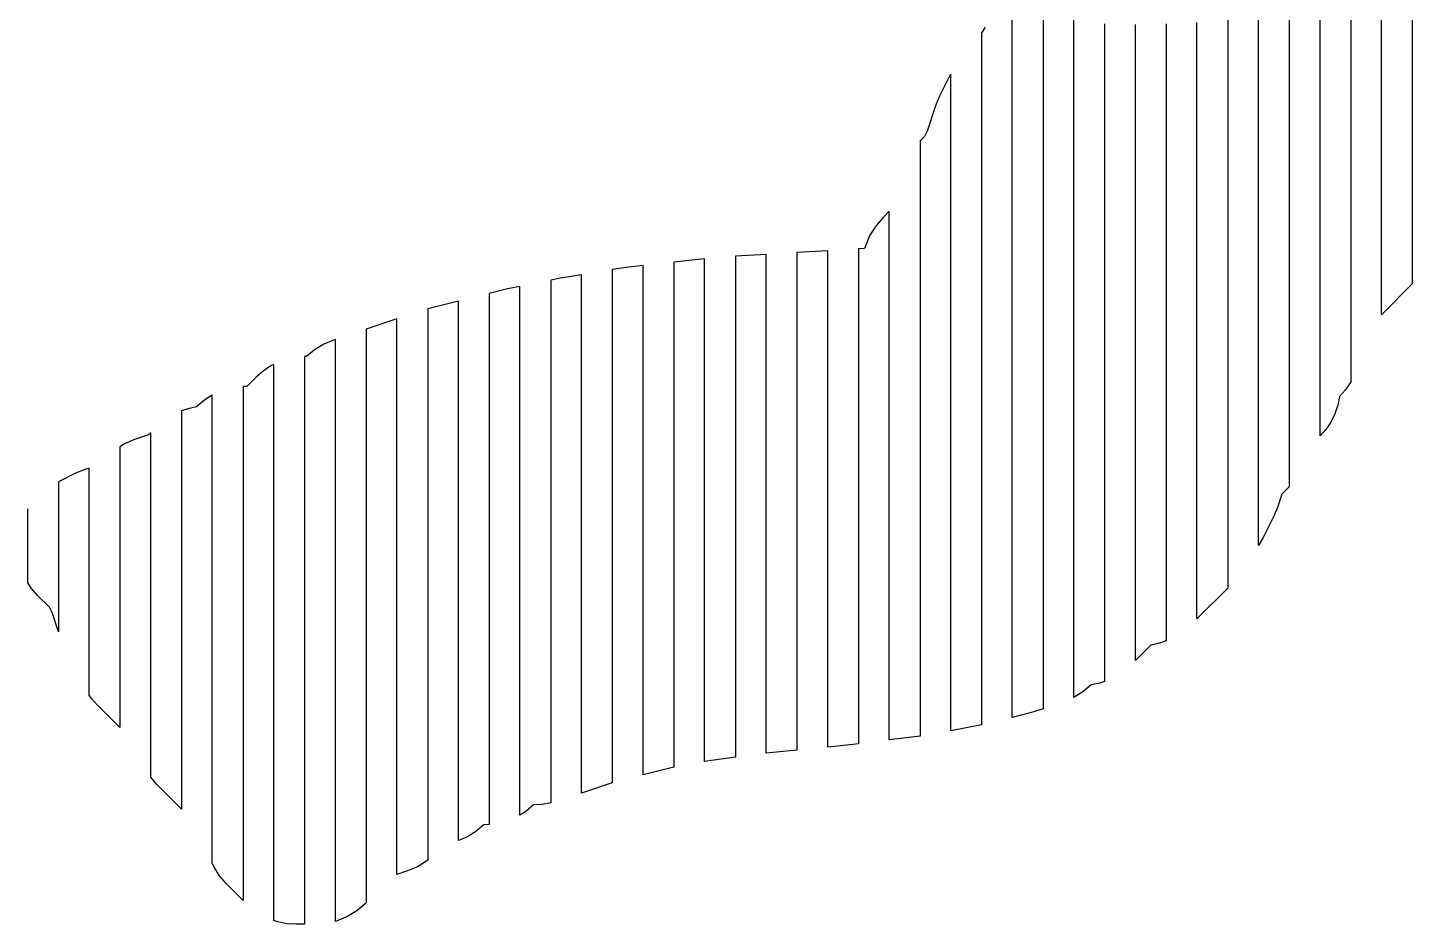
# Model space of a CAD drawing. Header units: millimetres. Extents: x -6 to 1890, y -8 to 898.
# Drawn here: x -6.4 to 173.6, y 246.8 to 363.3 of the extents above; entities that cross this region are included whole.
import ezdxf

# ---------------------------------------------------------------- set-up
doc = ezdxf.new("R2010")
doc.units = ezdxf.units.MM
doc.layers.add('PASSADAS_COMPLETAS', color=1, linetype='CONTINUOUS')
doc.layers.add('PECAS_2D', color=3, linetype='CONTINUOUS')

msp = doc.modelspace()

# ---------------------------------------------------------------- linework, layer by layer
at = {"layer": 'PASSADAS_COMPLETAS'}
for points in [[(173.578, 385.288), (173.578, 345.458), (173.578, 344.174), (173.578, 342.889), (173.578, 341.604), (173.578, 340.319), (173.578, 339.034), (173.578, 337.75), (173.578, 330.041), (169.578, 326.041), (169.578, 332.561), (169.578, 333.865), (169.578, 335.169), (169.578, 336.473), (169.578, 337.777), (169.578, 339.081), (169.578, 340.386), (169.578, 341.69), (169.578, 382.116)], [(165.578, 378.553), (165.578, 335.556), (165.578, 334.253), (165.578, 332.95), (165.578, 331.647), (165.578, 330.344), (165.578, 329.041), (165.578, 327.738), (165.578, 317.314), (164.9, 316.297), (164.122, 315.414), (163.886, 314.275), (163.501, 313.162), (162.973, 312.104), (162.315, 311.127), (161.578, 310.289), (161.578, 320.617), (161.578, 321.908), (161.578, 323.199), (161.578, 324.49), (161.578, 325.781), (161.578, 327.072), (161.578, 328.363), (161.578, 329.654), (161.578, 330.945), (161.578, 376.129)], [(157.578, 373.84), (157.578, 323.183), (157.578, 321.884), (157.578, 320.585), (157.578, 319.286), (157.578, 317.988), (157.578, 316.689), (157.578, 315.39), (157.578, 314.091), (157.578, 312.792), (157.578, 303.7), (156.602, 302.724), (155.989, 300.884), (155.495, 299.692), (154.203, 297.107), (153.578, 296.051), (153.578, 306.435), (153.578, 307.733), (153.578, 309.031), (153.578, 310.329), (153.578, 311.627), (153.578, 312.925), (153.578, 314.223), (153.578, 315.521), (153.578, 370.037)], [(125.578, 364.58), (125.578, 363.28), (125.578, 361.979), (125.578, 360.679), (125.578, 359.378), (125.578, 358.078), (125.578, 356.777), (125.578, 355.477), (125.578, 354.176), (125.578, 352.876), (125.578, 351.575), (125.578, 350.275), (125.578, 348.974), (125.578, 347.674), (125.578, 346.373), (125.578, 345.073), (125.578, 343.772), (125.578, 342.472), (125.578, 341.171), (125.578, 339.871), (125.578, 338.57), (125.578, 337.27), (125.578, 335.969), (125.578, 286.55), (125.578, 285.25), (125.578, 283.949), (125.578, 282.649), (125.578, 281.348), (125.578, 280.048), (125.578, 278.747), (125.578, 274.846), (124.382, 274.447), (123.711, 274.252), (121.578, 273.719), (121.578, 277.61), (121.578, 278.907), (121.578, 280.205), (121.578, 281.502), (121.578, 282.799), (121.578, 284.096), (121.578, 325.607), (121.578, 328.201), (121.578, 329.498), (121.578, 330.796), (121.578, 332.093), (121.578, 333.39), (121.578, 334.687), (121.578, 337.282), (121.578, 338.579), (121.578, 339.876), (121.578, 341.173), (121.578, 342.47), (121.578, 343.768), (121.578, 345.065), (121.578, 346.362), (121.578, 347.659), (121.578, 348.956), (121.578, 350.254), (121.578, 351.551), (121.578, 352.848), (121.578, 354.145), (121.578, 355.442), (121.578, 356.74), (121.578, 358.037), (121.578, 359.334), (121.578, 360.631), (121.578, 367.117)], [(149.578, 365.927), (149.578, 308.729), (149.578, 307.429), (149.578, 306.129), (149.578, 304.829), (149.578, 303.529), (149.578, 302.229), (149.578, 300.929), (149.578, 299.629), (149.578, 290.529), (145.578, 286.529), (145.578, 292.985), (145.578, 294.277), (145.578, 295.568), (145.578, 296.859), (145.578, 298.15), (145.578, 299.441), (145.578, 300.733), (145.578, 302.024), (145.578, 362.712), (145.578, 364.003)], [(133.578, 363.839), (133.578, 362.544), (133.578, 361.25), (133.578, 359.955), (133.578, 358.66), (133.578, 357.366), (133.578, 356.071), (133.578, 354.777), (133.578, 353.482), (133.578, 352.188), (133.578, 349.598), (133.578, 348.304), (133.578, 290.047), (133.578, 288.753), (133.578, 287.458), (133.578, 286.163), (133.578, 284.869), (133.578, 283.574), (133.578, 278.396), (132.965, 278.184), (131.816, 277.938), (130.752, 277.026), (129.578, 276.301), (129.578, 281.489), (129.578, 282.786), (129.578, 284.083), (129.578, 285.38), (129.578, 286.678), (129.578, 287.975), (129.578, 342.453), (129.578, 343.75), (129.578, 345.047), (129.578, 346.344), (129.578, 347.641), (129.578, 348.938), (129.578, 350.236), (129.578, 351.533), (129.578, 352.83), (129.578, 354.127), (129.578, 355.424), (129.578, 356.721), (129.578, 358.018), (129.578, 359.315), (129.578, 360.612), (129.578, 361.909), (129.578, 363.207), (129.578, 364.504)], [(141.578, 363.837), (141.578, 362.543), (141.578, 361.25), (141.578, 359.957), (141.578, 358.663), (141.578, 357.37), (141.578, 296.584), (141.578, 295.291), (141.578, 293.997), (141.578, 292.704), (141.578, 291.411), (141.578, 290.117), (141.578, 288.824), (141.578, 283.651), (140.721, 283.354), (139.572, 283.109), (137.578, 281.114), (137.578, 286.279), (137.578, 287.57), (137.578, 288.862), (137.578, 290.153), (137.578, 291.444), (137.578, 292.735), (137.578, 353.421), (137.578, 354.712), (137.578, 356.004), (137.578, 357.295), (137.578, 358.586), (137.578, 359.877), (137.578, 361.168), (137.578, 362.46), (137.578, 363.751)], [(118.035, 363.421), (117.578, 362.682), (117.578, 354.862), (117.578, 353.559), (117.578, 352.256), (117.578, 350.952), (117.578, 349.649), (117.578, 348.346), (117.578, 347.043), (117.578, 345.739), (117.578, 344.436), (117.578, 343.133), (117.578, 341.83), (117.578, 340.526), (117.578, 339.223), (117.578, 337.92), (117.578, 336.617), (117.578, 335.313), (117.578, 334.01), (117.578, 332.707), (117.578, 331.403), (117.578, 330.1), (117.578, 328.797), (117.578, 327.494), (117.578, 326.19), (117.578, 324.887), (117.578, 323.584), (117.578, 322.281), (117.578, 320.977), (117.578, 319.674), (117.578, 318.371), (117.578, 283.182), (117.578, 281.879), (117.578, 280.576), (117.578, 279.273), (117.578, 277.969), (117.578, 276.666), (117.578, 272.756), (113.578, 271.956), (113.578, 275.836), (113.578, 277.129), (113.578, 278.423), (113.578, 279.716), (113.578, 281.009), (113.578, 282.303), (113.578, 312.049), (113.578, 313.342), (113.578, 314.635), (113.578, 315.928), (113.578, 317.222), (113.578, 318.515), (113.578, 319.808), (113.578, 321.102), (113.578, 323.688), (113.578, 326.275), (113.578, 328.861), (113.578, 330.155), (113.578, 331.448), (113.578, 332.741), (113.578, 334.035), (113.578, 335.328), (113.578, 336.621), (113.578, 337.915), (113.578, 339.208), (113.578, 340.501), (113.578, 341.794), (113.578, 343.088), (113.578, 344.381), (113.578, 345.674), (113.578, 346.968), (113.578, 357.314), (113.365, 356.951), (112.072, 354.366), (111.578, 353.174), (110.49, 349.909), (110.147, 349.223), (109.578, 348.654), (109.578, 338.339), (109.578, 337.049), (109.578, 335.76), (109.578, 334.47), (109.578, 333.181), (109.578, 331.891), (109.578, 330.602), (109.578, 329.312), (109.578, 326.734), (109.578, 325.444), (109.578, 324.155), (109.578, 321.576), (109.578, 320.286), (109.578, 317.708), (109.578, 316.418), (109.578, 315.129), (109.578, 313.839), (109.578, 312.55), (109.578, 311.26), (109.578, 281.603), (109.578, 280.314), (109.578, 279.024), (109.578, 277.735), (109.578, 276.445), (109.578, 275.156), (109.578, 271.288), (105.578, 270.788), (105.578, 274.676), (105.578, 275.972), (105.578, 277.268), (105.578, 278.565), (105.578, 279.861), (105.578, 281.157), (105.578, 310.968), (105.578, 312.264), (105.578, 313.561), (105.578, 314.857), (105.578, 316.153), (105.578, 317.449), (105.578, 320.041), (105.578, 325.226), (105.578, 327.818), (105.578, 329.114), (105.578, 339.484), (104.728, 338.634), (103.816, 337.569), (103.075, 336.369), (102.53, 335.077), (102.384, 334.64), (101.578, 334.592), (101.578, 328.162), (101.578, 325.59), (101.578, 324.304), (101.578, 323.018), (101.578, 321.731), (101.578, 320.445), (101.578, 319.159), (101.578, 317.873), (101.578, 316.587), (101.578, 315.301), (101.578, 314.015), (101.578, 312.729), (101.578, 311.443), (101.578, 281.863), (101.578, 280.576), (101.578, 279.29), (101.578, 278.004), (101.578, 276.718), (101.578, 275.432), (101.578, 270.288), (100.435, 270.148), (97.578, 269.862), (97.578, 273.732), (97.578, 275.021), (97.578, 276.311), (97.578, 277.601), (97.578, 278.891), (97.578, 280.181), (97.578, 311.139), (97.578, 312.429), (97.578, 313.719), (97.578, 315.009), (97.578, 316.298), (97.578, 317.588), (97.578, 318.878), (97.578, 320.168), (97.578, 321.458), (97.578, 322.748), (97.578, 324.038), (97.578, 325.328), (97.578, 326.618), (97.578, 327.908), (97.578, 334.357), (93.578, 334.122), (93.578, 327.656), (93.578, 326.363), (93.578, 325.069), (93.578, 323.776), (93.578, 322.483), (93.578, 321.19), (93.578, 319.897), (93.578, 318.603), (93.578, 317.31), (93.578, 316.017), (93.578, 314.724), (93.578, 313.431), (93.578, 312.137), (93.578, 310.844), (93.578, 279.807), (93.578, 278.514), (93.578, 277.221), (93.578, 275.928), (93.578, 274.635), (93.578, 273.341), (93.578, 269.462), (89.578, 269.062), (89.578, 274.248), (89.578, 275.544), (89.578, 276.841), (89.578, 278.137), (89.578, 279.434), (89.578, 310.55), (89.578, 311.846), (89.578, 313.143), (89.578, 314.439), (89.578, 315.736), (89.578, 317.032), (89.578, 318.329), (89.578, 319.625), (89.578, 320.922), (89.578, 322.218), (89.578, 323.515), (89.578, 324.811), (89.578, 326.108), (89.578, 327.404), (89.578, 333.887), (85.578, 333.651), (85.578, 328.445), (85.578, 327.143), (85.578, 325.842), (85.578, 324.54), (85.578, 323.238), (85.578, 321.937), (85.578, 320.635), (85.578, 319.334), (85.578, 318.032), (85.578, 316.73), (85.578, 315.429), (85.578, 314.127), (85.578, 312.826), (85.578, 311.524), (85.578, 310.222), (85.578, 278.984), (85.578, 277.682), (85.578, 276.381), (85.578, 275.079), (85.578, 273.777), (85.578, 272.476), (85.578, 268.571), (81.578, 267.999), (81.578, 273.226), (81.578, 274.532), (81.578, 275.839), (81.578, 277.146), (81.578, 278.452), (81.578, 309.81), (81.578, 311.117), (81.578, 312.423), (81.578, 313.73), (81.578, 315.036), (81.578, 316.343), (81.578, 317.65), (81.578, 318.956), (81.578, 320.263), (81.578, 321.569), (81.578, 322.876), (81.578, 324.183), (81.578, 325.489), (81.578, 326.796), (81.578, 328.102), (81.578, 333.329), (77.578, 332.884), (77.578, 327.736), (77.578, 326.449), (77.578, 325.162), (77.578, 323.875), (77.578, 322.587), (77.578, 321.3), (77.578, 320.013), (77.578, 318.726), (77.578, 317.439), (77.578, 316.152), (77.578, 314.865), (77.578, 313.578), (77.578, 312.291), (77.578, 311.004), (77.578, 309.717), (77.578, 308.43), (77.578, 277.539), (77.578, 276.252), (77.578, 274.965), (77.578, 273.678), (77.578, 272.391), (77.578, 271.104), (77.578, 267.243), (73.578, 266.243), (73.578, 270.137), (73.578, 271.435), (73.578, 272.733), (73.578, 274.031), (73.578, 275.329), (73.578, 276.627), (73.578, 281.819), (73.578, 309.076), (73.578, 310.374), (73.578, 311.672), (73.578, 312.97), (73.578, 314.268), (73.578, 315.566), (73.578, 316.864), (73.578, 318.162), (73.578, 319.46), (73.578, 320.758), (73.578, 322.056), (73.578, 323.354), (73.578, 324.652), (73.578, 325.95), (73.578, 332.44), (71.38, 332.195), (69.578, 331.909), (69.578, 326.78), (69.578, 325.497), (69.578, 324.215), (69.578, 322.933), (69.578, 321.65), (69.578, 320.368), (69.578, 319.086), (69.578, 317.803), (69.578, 316.521), (69.578, 315.239), (69.578, 313.956), (69.578, 312.674), (69.578, 311.392), (69.578, 310.109), (69.578, 308.827), (69.578, 307.545), (69.578, 276.769), (69.578, 275.486), (69.578, 274.204), (69.578, 272.922), (69.578, 271.639), (69.578, 270.357), (69.578, 265.228), (65.578, 263.894), (65.578, 269.075), (65.578, 270.37), (65.578, 271.665), (65.578, 272.96), (65.578, 274.255), (65.578, 276.846), (65.578, 307.929), (65.578, 309.225), (65.578, 310.52), (65.578, 311.815), (65.578, 313.11), (65.578, 314.405), (65.578, 315.7), (65.578, 316.996), (65.578, 318.291), (65.578, 319.586), (65.578, 320.881), (65.578, 322.176), (65.578, 323.471), (65.578, 324.766), (65.578, 326.062), (65.578, 331.242), (62.844, 330.782), (61.578, 330.529), (61.578, 325.304), (61.578, 323.997), (61.578, 322.691), (61.578, 321.385), (61.578, 320.079), (61.578, 318.773), (61.578, 317.466), (61.578, 316.16), (61.578, 314.854), (61.578, 313.548), (61.578, 312.242), (61.578, 310.935), (61.578, 309.629), (61.578, 308.323), (61.578, 307.017), (61.578, 305.71), (61.578, 273.055), (61.578, 271.749), (61.578, 270.443), (61.578, 269.136), (61.578, 267.83), (61.578, 262.605), (61.397, 262.556), (60.432, 262.399), (59.349, 262.347), (58.284, 261.456), (57.578, 261.03), (57.578, 266.215), (57.578, 267.511), (57.578, 268.808), (57.578, 270.104), (57.578, 271.4), (57.578, 272.696), (57.578, 305.101), (57.578, 307.693), (57.578, 308.989), (57.578, 310.286), (57.578, 311.582), (57.578, 312.878), (57.578, 314.174), (57.578, 315.47), (57.578, 316.767), (57.578, 318.063), (57.578, 319.359), (57.578, 320.655), (57.578, 321.951), (57.578, 323.248), (57.578, 324.544), (57.578, 329.729), (55.959, 329.394), (53.578, 328.799), (53.578, 323.592), (53.578, 322.29), (53.578, 320.988), (53.578, 319.687), (53.578, 318.385), (53.578, 317.083), (53.578, 315.781), (53.578, 314.48), (53.578, 313.178), (53.578, 311.876), (53.578, 310.574), (53.578, 309.273), (53.578, 307.971), (53.578, 306.669), (53.578, 305.367), (53.578, 304.066), (53.578, 271.522), (53.578, 270.22), (53.578, 268.918), (53.578, 267.617), (53.578, 266.315), (53.578, 265.013), (53.578, 263.711), (53.578, 259.806), (52.886, 259.762), (51.841, 258.885), (50.669, 258.171), (49.578, 257.714), (49.578, 262.905), (49.578, 264.203), (49.578, 265.501), (49.578, 266.799), (49.578, 268.097), (49.578, 269.394), (49.578, 301.841), (49.578, 303.139), (49.578, 304.437), (49.578, 305.735), (49.578, 307.033), (49.578, 308.331), (49.578, 309.629), (49.578, 310.927), (49.578, 312.224), (49.578, 313.522), (49.578, 314.82), (49.578, 316.118), (49.578, 317.416), (49.578, 318.714), (49.578, 320.012), (49.578, 321.31), (49.578, 322.607), (49.578, 327.799), (45.578, 326.797), (45.578, 321.588), (45.578, 320.286), (45.578, 318.983), (45.578, 317.681), (45.578, 316.379), (45.578, 315.077), (45.578, 313.774), (45.578, 312.472), (45.578, 311.17), (45.578, 309.867), (45.578, 308.565), (45.578, 307.263), (45.578, 305.96), (45.578, 304.658), (45.578, 303.356), (45.578, 302.053), (45.578, 300.751), (45.578, 266.891), (45.578, 265.589), (45.578, 264.287), (45.578, 262.984), (45.578, 261.682), (45.578, 260.38), (45.578, 255.17), (45.439, 255.052), (44.239, 254.31), (42.947, 253.765), (41.578, 253.309), (41.578, 258.465), (41.578, 259.754), (41.578, 261.043), (41.578, 262.332), (41.578, 263.621), (41.578, 266.199), (41.578, 299.711), (41.578, 301), (41.578, 302.289), (41.578, 303.578), (41.578, 304.867), (41.578, 306.156), (41.578, 307.445), (41.578, 308.734), (41.578, 310.023), (41.578, 311.312), (41.578, 312.601), (41.578, 313.89), (41.578, 315.179), (41.578, 316.468), (41.578, 317.757), (41.578, 319.046), (41.578, 320.335), (41.578, 325.491), (37.578, 324.157), (37.578, 319.017), (37.578, 317.732), (37.578, 316.447), (37.578, 315.162), (37.578, 313.877), (37.578, 312.592), (37.578, 311.306), (37.578, 310.021), (37.578, 308.736), (37.578, 307.451), (37.578, 306.166), (37.578, 304.881), (37.578, 303.596), (37.578, 302.311), (37.578, 301.026), (37.578, 299.741), (37.578, 298.456), (37.578, 262.474), (37.578, 261.188), (37.578, 259.903), (37.578, 258.618), (37.578, 257.333), (37.578, 256.048), (37.578, 254.763), (37.578, 249.623), (37.456, 249.501), (36.384, 248.584), (35.161, 247.831), (33.825, 247.278), (33.578, 247.219), (33.578, 252.433), (33.578, 253.737), (33.578, 255.04), (33.578, 256.344), (33.578, 257.647), (33.578, 258.951), (33.578, 295.45), (33.578, 296.753), (33.578, 298.057), (33.578, 299.36), (33.578, 300.664), (33.578, 301.967), (33.578, 303.271), (33.578, 304.574), (33.578, 305.878), (33.578, 307.182), (33.578, 308.485), (33.578, 309.789), (33.578, 311.092), (33.578, 312.396), (33.578, 313.699), (33.578, 315.003), (33.578, 316.306), (33.578, 317.61), (33.578, 322.824), (33.314, 322.736), (32.056, 322.209), (30.884, 321.494), (29.838, 320.618), (29.578, 320.608), (29.578, 315.431), (29.578, 314.137), (29.578, 312.842), (29.578, 311.548), (29.578, 310.254), (29.578, 308.96), (29.578, 307.665), (29.578, 306.371), (29.578, 305.077), (29.578, 303.783), (29.578, 302.488), (29.578, 301.194), (29.578, 299.9), (29.578, 298.606), (29.578, 297.311), (29.578, 296.017), (29.578, 294.723), (29.578, 258.484), (29.578, 255.895), (29.578, 254.601), (29.578, 253.307), (29.578, 252.012), (29.578, 250.718), (29.578, 246.835), (28.436, 246.835), (27.265, 246.911), (26.094, 247.142), (25.578, 247.317), (25.578, 251.189), (25.578, 252.479), (25.578, 253.77), (25.578, 255.061), (25.578, 256.351), (25.578, 257.642), (25.578, 258.933), (25.578, 260.224), (25.578, 261.514), (25.578, 289.909), (25.578, 291.2), (25.578, 292.491), (25.578, 293.781), (25.578, 295.072), (25.578, 296.363), (25.578, 297.653), (25.578, 298.944), (25.578, 300.235), (25.578, 301.525), (25.578, 302.816), (25.578, 304.107), (25.578, 305.397), (25.578, 306.688), (25.578, 307.979), (25.578, 309.269), (25.578, 310.56), (25.578, 311.851), (25.578, 313.141), (25.578, 319.595), (25.167, 319.392), (24.175, 318.727), (23.294, 317.952), (22.081, 316.74), (21.578, 316.709), (21.578, 311.572), (21.578, 310.288), (21.578, 309.003), (21.578, 307.719), (21.578, 306.435), (21.578, 305.15), (21.578, 303.866), (21.578, 302.582), (21.578, 301.297), (21.578, 300.013), (21.578, 298.729), (21.578, 297.444), (21.578, 296.16), (21.578, 294.876), (21.578, 293.591), (21.578, 292.307), (21.578, 291.023), (21.578, 289.738), (21.578, 267.905), (21.578, 266.62), (21.578, 265.336), (21.578, 262.767), (21.578, 261.483), (21.578, 260.199), (21.578, 258.914), (21.578, 257.63), (21.578, 256.346), (21.578, 255.061), (21.578, 249.924), (19.416, 252.086), (18.504, 253.151), (17.762, 254.351), (17.578, 254.788), (17.578, 262.55), (17.578, 263.843), (17.578, 265.137), (17.578, 266.431), (17.578, 267.724), (17.578, 269.018), (17.578, 271.605), (17.578, 272.899), (17.578, 274.192), (17.578, 287.128), (17.578, 288.422), (17.578, 289.715), (17.578, 291.009), (17.578, 292.302), (17.578, 293.596), (17.578, 294.889), (17.578, 296.183), (17.578, 297.477), (17.578, 298.77), (17.578, 300.064), (17.578, 301.357), (17.578, 302.651), (17.578, 303.944), (17.578, 305.238), (17.578, 306.532), (17.578, 307.825), (17.578, 309.119), (17.578, 310.412), (17.578, 315.587), (16.61, 314.991), (15.529, 314.065), (14.39, 313.829), (13.578, 313.548), (13.578, 307.08), (13.578, 305.786), (13.578, 304.492), (13.578, 303.199), (13.578, 301.905), (13.578, 300.612), (13.578, 299.318), (13.578, 298.024), (13.578, 296.731), (13.578, 295.437), (13.578, 294.143), (13.578, 292.85), (13.578, 291.556), (13.578, 290.262), (13.578, 288.969), (13.578, 287.675), (13.578, 286.381), (13.578, 285.088), (13.578, 283.794), (13.578, 278.619), (13.578, 276.032), (13.578, 274.738), (13.578, 273.445), (13.578, 272.151), (13.578, 270.858), (13.578, 269.564), (13.578, 268.27), (13.578, 266.977), (13.578, 261.802), (10.368, 265.012), (9.578, 265.934), (9.578, 273.608), (9.578, 274.887), (9.578, 276.166), (9.578, 277.445), (9.578, 278.724), (9.578, 280.003), (9.578, 281.282), (9.578, 282.561), (9.578, 283.84), (9.578, 285.119), (9.578, 286.398), (9.578, 287.677), (9.578, 288.956), (9.578, 290.235), (9.578, 291.514), (9.578, 292.793), (9.578, 294.072), (9.578, 295.351), (9.578, 296.63), (9.578, 297.909), (9.578, 299.188), (9.578, 300.467), (9.578, 301.746), (9.578, 303.025), (9.578, 304.304), (9.578, 305.583), (9.578, 310.699), (9.302, 310.423), (7.462, 309.81), (6.17, 309.265), (5.578, 308.9), (5.578, 302.379), (5.578, 301.075), (5.578, 299.771), (5.578, 298.467), (5.578, 297.163), (5.578, 295.859), (5.578, 294.555), (5.578, 293.251), (5.578, 291.947), (5.578, 290.643), (5.578, 289.339), (5.578, 288.035), (5.578, 286.731), (5.578, 285.427), (5.578, 284.123), (5.578, 282.819), (5.578, 281.515), (5.578, 280.211), (5.578, 278.907), (5.578, 277.603), (5.578, 272.387), (2.612, 275.353), (1.844, 276.226), (1.578, 276.621), (1.578, 285.601), (1.578, 286.883), (1.578, 288.166), (1.578, 289.449), (1.578, 290.732), (1.578, 292.015), (1.578, 293.297), (1.578, 294.58), (1.578, 295.863), (1.578, 297.146), (1.578, 298.428), (1.578, 299.711), (1.578, 306.125), (0.999, 305.932), (-0.193, 305.438), (-2.422, 304.324), (-2.422, 284.832), (-3.259, 287.345), (-3.602, 288.031), (-5.143, 289.572), (-5.916, 290.451), (-6.422, 291.209), (-6.422, 300.825)]]:
    msp.add_lwpolyline(points, dxfattribs=at)
at = {"layer": 'PECAS_2D'}
for points in [[(173.578, 385.288), (173.578, 345.458), (173.578, 344.174), (173.578, 342.889), (173.578, 341.604), (173.578, 340.319), (173.578, 339.034), (173.578, 337.75), (173.578, 330.041), (169.578, 326.041), (169.578, 332.561), (169.578, 333.865), (169.578, 335.169), (169.578, 336.473), (169.578, 337.777), (169.578, 339.081), (169.578, 340.386), (169.578, 341.69), (169.578, 382.116)], [(165.578, 378.553), (165.578, 335.556), (165.578, 334.253), (165.578, 332.95), (165.578, 331.647), (165.578, 330.344), (165.578, 329.041), (165.578, 327.738), (165.578, 317.314), (164.9, 316.297), (164.122, 315.414), (163.886, 314.275), (163.501, 313.162), (162.973, 312.104), (162.315, 311.127), (161.578, 310.289), (161.578, 320.617), (161.578, 321.908), (161.578, 323.199), (161.578, 324.49), (161.578, 325.781), (161.578, 327.072), (161.578, 328.363), (161.578, 329.654), (161.578, 330.945), (161.578, 376.129)], [(157.578, 373.84), (157.578, 323.183), (157.578, 321.884), (157.578, 320.585), (157.578, 319.286), (157.578, 317.988), (157.578, 316.689), (157.578, 315.39), (157.578, 314.091), (157.578, 312.792), (157.578, 303.7), (156.602, 302.724), (155.989, 300.884), (155.495, 299.692), (154.203, 297.107), (153.578, 296.051), (153.578, 306.435), (153.578, 307.733), (153.578, 309.031), (153.578, 310.329), (153.578, 311.627), (153.578, 312.925), (153.578, 314.223), (153.578, 315.521), (153.578, 370.037)], [(125.578, 364.58), (125.578, 363.28), (125.578, 361.979), (125.578, 360.679), (125.578, 359.378), (125.578, 358.078), (125.578, 356.777), (125.578, 355.477), (125.578, 354.176), (125.578, 352.876), (125.578, 351.575), (125.578, 350.275), (125.578, 348.974), (125.578, 347.674), (125.578, 346.373), (125.578, 345.073), (125.578, 343.772), (125.578, 342.472), (125.578, 341.171), (125.578, 339.871), (125.578, 338.57), (125.578, 337.27), (125.578, 335.969), (125.578, 286.55), (125.578, 285.25), (125.578, 283.949), (125.578, 282.649), (125.578, 281.348), (125.578, 280.048), (125.578, 278.747), (125.578, 274.846), (124.382, 274.447), (123.711, 274.252), (121.578, 273.719), (121.578, 277.61), (121.578, 278.907), (121.578, 280.205), (121.578, 281.502), (121.578, 282.799), (121.578, 284.096), (121.578, 325.607), (121.578, 328.201), (121.578, 329.498), (121.578, 330.796), (121.578, 332.093), (121.578, 333.39), (121.578, 334.687), (121.578, 337.282), (121.578, 338.579), (121.578, 339.876), (121.578, 341.173), (121.578, 342.47), (121.578, 343.768), (121.578, 345.065), (121.578, 346.362), (121.578, 347.659), (121.578, 348.956), (121.578, 350.254), (121.578, 351.551), (121.578, 352.848), (121.578, 354.145), (121.578, 355.442), (121.578, 356.74), (121.578, 358.037), (121.578, 359.334), (121.578, 360.631), (121.578, 367.117)], [(149.578, 365.927), (149.578, 308.729), (149.578, 307.429), (149.578, 306.129), (149.578, 304.829), (149.578, 303.529), (149.578, 302.229), (149.578, 300.929), (149.578, 299.629), (149.578, 290.529), (145.578, 286.529), (145.578, 292.985), (145.578, 294.277), (145.578, 295.568), (145.578, 296.859), (145.578, 298.15), (145.578, 299.441), (145.578, 300.733), (145.578, 302.024), (145.578, 362.712), (145.578, 364.003)], [(133.578, 363.839), (133.578, 362.544), (133.578, 361.25), (133.578, 359.955), (133.578, 358.66), (133.578, 357.366), (133.578, 356.071), (133.578, 354.777), (133.578, 353.482), (133.578, 352.188), (133.578, 349.598), (133.578, 348.304), (133.578, 290.047), (133.578, 288.753), (133.578, 287.458), (133.578, 286.163), (133.578, 284.869), (133.578, 283.574), (133.578, 278.396), (132.965, 278.184), (131.816, 277.938), (130.752, 277.026), (129.578, 276.301), (129.578, 281.489), (129.578, 282.786), (129.578, 284.083), (129.578, 285.38), (129.578, 286.678), (129.578, 287.975), (129.578, 342.453), (129.578, 343.75), (129.578, 345.047), (129.578, 346.344), (129.578, 347.641), (129.578, 348.938), (129.578, 350.236), (129.578, 351.533), (129.578, 352.83), (129.578, 354.127), (129.578, 355.424), (129.578, 356.721), (129.578, 358.018), (129.578, 359.315), (129.578, 360.612), (129.578, 361.909), (129.578, 363.207), (129.578, 364.504)], [(141.578, 363.837), (141.578, 362.543), (141.578, 361.25), (141.578, 359.957), (141.578, 358.663), (141.578, 357.37), (141.578, 296.584), (141.578, 295.291), (141.578, 293.997), (141.578, 292.704), (141.578, 291.411), (141.578, 290.117), (141.578, 288.824), (141.578, 283.651), (140.721, 283.354), (139.572, 283.109), (137.578, 281.114), (137.578, 286.279), (137.578, 287.57), (137.578, 288.862), (137.578, 290.153), (137.578, 291.444), (137.578, 292.735), (137.578, 353.421), (137.578, 354.712), (137.578, 356.004), (137.578, 357.295), (137.578, 358.586), (137.578, 359.877), (137.578, 361.168), (137.578, 362.46), (137.578, 363.751)], [(118.035, 363.421), (117.578, 362.682), (117.578, 354.862), (117.578, 353.559), (117.578, 352.256), (117.578, 350.952), (117.578, 349.649), (117.578, 348.346), (117.578, 347.043), (117.578, 345.739), (117.578, 344.436), (117.578, 343.133), (117.578, 341.83), (117.578, 340.526), (117.578, 339.223), (117.578, 337.92), (117.578, 336.617), (117.578, 335.313), (117.578, 334.01), (117.578, 332.707), (117.578, 331.403), (117.578, 330.1), (117.578, 328.797), (117.578, 327.494), (117.578, 326.19), (117.578, 324.887), (117.578, 323.584), (117.578, 322.281), (117.578, 320.977), (117.578, 319.674), (117.578, 318.371), (117.578, 283.182), (117.578, 281.879), (117.578, 280.576), (117.578, 279.273), (117.578, 277.969), (117.578, 276.666), (117.578, 272.756), (113.578, 271.956), (113.578, 275.836), (113.578, 277.129), (113.578, 278.423), (113.578, 279.716), (113.578, 281.009), (113.578, 282.303), (113.578, 312.049), (113.578, 313.342), (113.578, 314.635), (113.578, 315.928), (113.578, 317.222), (113.578, 318.515), (113.578, 319.808), (113.578, 321.102), (113.578, 323.688), (113.578, 326.275), (113.578, 328.861), (113.578, 330.155), (113.578, 331.448), (113.578, 332.741), (113.578, 334.035), (113.578, 335.328), (113.578, 336.621), (113.578, 337.915), (113.578, 339.208), (113.578, 340.501), (113.578, 341.794), (113.578, 343.088), (113.578, 344.381), (113.578, 345.674), (113.578, 346.968), (113.578, 357.314), (113.365, 356.951), (112.072, 354.366), (111.578, 353.174), (110.49, 349.909), (110.147, 349.223), (109.578, 348.654), (109.578, 338.339), (109.578, 337.049), (109.578, 335.76), (109.578, 334.47), (109.578, 333.181), (109.578, 331.891), (109.578, 330.602), (109.578, 329.312), (109.578, 326.734), (109.578, 325.444), (109.578, 324.155), (109.578, 321.576), (109.578, 320.286), (109.578, 317.708), (109.578, 316.418), (109.578, 315.129), (109.578, 313.839), (109.578, 312.55), (109.578, 311.26), (109.578, 281.603), (109.578, 280.314), (109.578, 279.024), (109.578, 277.735), (109.578, 276.445), (109.578, 275.156), (109.578, 271.288), (105.578, 270.788), (105.578, 274.676), (105.578, 275.972), (105.578, 277.268), (105.578, 278.565), (105.578, 279.861), (105.578, 281.157), (105.578, 310.968), (105.578, 312.264), (105.578, 313.561), (105.578, 314.857), (105.578, 316.153), (105.578, 317.449), (105.578, 320.041), (105.578, 325.226), (105.578, 327.818), (105.578, 329.114), (105.578, 339.484), (104.728, 338.634), (103.816, 337.569), (103.075, 336.369), (102.53, 335.077), (102.384, 334.64), (101.578, 334.592), (101.578, 328.162), (101.578, 325.59), (101.578, 324.304), (101.578, 323.018), (101.578, 321.731), (101.578, 320.445), (101.578, 319.159), (101.578, 317.873), (101.578, 316.587), (101.578, 315.301), (101.578, 314.015), (101.578, 312.729), (101.578, 311.443), (101.578, 281.863), (101.578, 280.576), (101.578, 279.29), (101.578, 278.004), (101.578, 276.718), (101.578, 275.432), (101.578, 270.288), (100.435, 270.148), (97.578, 269.862), (97.578, 273.732), (97.578, 275.021), (97.578, 276.311), (97.578, 277.601), (97.578, 278.891), (97.578, 280.181), (97.578, 311.139), (97.578, 312.429), (97.578, 313.719), (97.578, 315.009), (97.578, 316.298), (97.578, 317.588), (97.578, 318.878), (97.578, 320.168), (97.578, 321.458), (97.578, 322.748), (97.578, 324.038), (97.578, 325.328), (97.578, 326.618), (97.578, 327.908), (97.578, 334.357), (93.578, 334.122), (93.578, 327.656), (93.578, 326.363), (93.578, 325.069), (93.578, 323.776), (93.578, 322.483), (93.578, 321.19), (93.578, 319.897), (93.578, 318.603), (93.578, 317.31), (93.578, 316.017), (93.578, 314.724), (93.578, 313.431), (93.578, 312.137), (93.578, 310.844), (93.578, 279.807), (93.578, 278.514), (93.578, 277.221), (93.578, 275.928), (93.578, 274.635), (93.578, 273.341), (93.578, 269.462), (89.578, 269.062), (89.578, 274.248), (89.578, 275.544), (89.578, 276.841), (89.578, 278.137), (89.578, 279.434), (89.578, 310.55), (89.578, 311.846), (89.578, 313.143), (89.578, 314.439), (89.578, 315.736), (89.578, 317.032), (89.578, 318.329), (89.578, 319.625), (89.578, 320.922), (89.578, 322.218), (89.578, 323.515), (89.578, 324.811), (89.578, 326.108), (89.578, 327.404), (89.578, 333.887), (85.578, 333.651), (85.578, 328.445), (85.578, 327.143), (85.578, 325.842), (85.578, 324.54), (85.578, 323.238), (85.578, 321.937), (85.578, 320.635), (85.578, 319.334), (85.578, 318.032), (85.578, 316.73), (85.578, 315.429), (85.578, 314.127), (85.578, 312.826), (85.578, 311.524), (85.578, 310.222), (85.578, 278.984), (85.578, 277.682), (85.578, 276.381), (85.578, 275.079), (85.578, 273.777), (85.578, 272.476), (85.578, 268.571), (81.578, 267.999), (81.578, 273.226), (81.578, 274.532), (81.578, 275.839), (81.578, 277.146), (81.578, 278.452), (81.578, 309.81), (81.578, 311.117), (81.578, 312.423), (81.578, 313.73), (81.578, 315.036), (81.578, 316.343), (81.578, 317.65), (81.578, 318.956), (81.578, 320.263), (81.578, 321.569), (81.578, 322.876), (81.578, 324.183), (81.578, 325.489), (81.578, 326.796), (81.578, 328.102), (81.578, 333.329), (77.578, 332.884), (77.578, 327.736), (77.578, 326.449), (77.578, 325.162), (77.578, 323.875), (77.578, 322.587), (77.578, 321.3), (77.578, 320.013), (77.578, 318.726), (77.578, 317.439), (77.578, 316.152), (77.578, 314.865), (77.578, 313.578), (77.578, 312.291), (77.578, 311.004), (77.578, 309.717), (77.578, 308.43), (77.578, 277.539), (77.578, 276.252), (77.578, 274.965), (77.578, 273.678), (77.578, 272.391), (77.578, 271.104), (77.578, 267.243), (73.578, 266.243), (73.578, 270.137), (73.578, 271.435), (73.578, 272.733), (73.578, 274.031), (73.578, 275.329), (73.578, 276.627), (73.578, 281.819), (73.578, 309.076), (73.578, 310.374), (73.578, 311.672), (73.578, 312.97), (73.578, 314.268), (73.578, 315.566), (73.578, 316.864), (73.578, 318.162), (73.578, 319.46), (73.578, 320.758), (73.578, 322.056), (73.578, 323.354), (73.578, 324.652), (73.578, 325.95), (73.578, 332.44), (71.38, 332.195), (69.578, 331.909), (69.578, 326.78), (69.578, 325.497), (69.578, 324.215), (69.578, 322.933), (69.578, 321.65), (69.578, 320.368), (69.578, 319.086), (69.578, 317.803), (69.578, 316.521), (69.578, 315.239), (69.578, 313.956), (69.578, 312.674), (69.578, 311.392), (69.578, 310.109), (69.578, 308.827), (69.578, 307.545), (69.578, 276.769), (69.578, 275.486), (69.578, 274.204), (69.578, 272.922), (69.578, 271.639), (69.578, 270.357), (69.578, 265.228), (65.578, 263.894), (65.578, 269.075), (65.578, 270.37), (65.578, 271.665), (65.578, 272.96), (65.578, 274.255), (65.578, 276.846), (65.578, 307.929), (65.578, 309.225), (65.578, 310.52), (65.578, 311.815), (65.578, 313.11), (65.578, 314.405), (65.578, 315.7), (65.578, 316.996), (65.578, 318.291), (65.578, 319.586), (65.578, 320.881), (65.578, 322.176), (65.578, 323.471), (65.578, 324.766), (65.578, 326.062), (65.578, 331.242), (62.844, 330.782), (61.578, 330.529), (61.578, 325.304), (61.578, 323.997), (61.578, 322.691), (61.578, 321.385), (61.578, 320.079), (61.578, 318.773), (61.578, 317.466), (61.578, 316.16), (61.578, 314.854), (61.578, 313.548), (61.578, 312.242), (61.578, 310.935), (61.578, 309.629), (61.578, 308.323), (61.578, 307.017), (61.578, 305.71), (61.578, 273.055), (61.578, 271.749), (61.578, 270.443), (61.578, 269.136), (61.578, 267.83), (61.578, 262.605), (61.397, 262.556), (60.432, 262.399), (59.349, 262.347), (58.284, 261.456), (57.578, 261.03), (57.578, 266.215), (57.578, 267.511), (57.578, 268.808), (57.578, 270.104), (57.578, 271.4), (57.578, 272.696), (57.578, 305.101), (57.578, 307.693), (57.578, 308.989), (57.578, 310.286), (57.578, 311.582), (57.578, 312.878), (57.578, 314.174), (57.578, 315.47), (57.578, 316.767), (57.578, 318.063), (57.578, 319.359), (57.578, 320.655), (57.578, 321.951), (57.578, 323.248), (57.578, 324.544), (57.578, 329.729), (55.959, 329.394), (53.578, 328.799), (53.578, 323.592), (53.578, 322.29), (53.578, 320.988), (53.578, 319.687), (53.578, 318.385), (53.578, 317.083), (53.578, 315.781), (53.578, 314.48), (53.578, 313.178), (53.578, 311.876), (53.578, 310.574), (53.578, 309.273), (53.578, 307.971), (53.578, 306.669), (53.578, 305.367), (53.578, 304.066), (53.578, 271.522), (53.578, 270.22), (53.578, 268.918), (53.578, 267.617), (53.578, 266.315), (53.578, 265.013), (53.578, 263.711), (53.578, 259.806), (52.886, 259.762), (51.841, 258.885), (50.669, 258.171), (49.578, 257.714), (49.578, 262.905), (49.578, 264.203), (49.578, 265.501), (49.578, 266.799), (49.578, 268.097), (49.578, 269.394), (49.578, 301.841), (49.578, 303.139), (49.578, 304.437), (49.578, 305.735), (49.578, 307.033), (49.578, 308.331), (49.578, 309.629), (49.578, 310.927), (49.578, 312.224), (49.578, 313.522), (49.578, 314.82), (49.578, 316.118), (49.578, 317.416), (49.578, 318.714), (49.578, 320.012), (49.578, 321.31), (49.578, 322.607), (49.578, 327.799), (45.578, 326.797), (45.578, 321.588), (45.578, 320.286), (45.578, 318.983), (45.578, 317.681), (45.578, 316.379), (45.578, 315.077), (45.578, 313.774), (45.578, 312.472), (45.578, 311.17), (45.578, 309.867), (45.578, 308.565), (45.578, 307.263), (45.578, 305.96), (45.578, 304.658), (45.578, 303.356), (45.578, 302.053), (45.578, 300.751), (45.578, 266.891), (45.578, 265.589), (45.578, 264.287), (45.578, 262.984), (45.578, 261.682), (45.578, 260.38), (45.578, 255.17), (45.439, 255.052), (44.239, 254.31), (42.947, 253.765), (41.578, 253.309), (41.578, 258.465), (41.578, 259.754), (41.578, 261.043), (41.578, 262.332), (41.578, 263.621), (41.578, 266.199), (41.578, 299.711), (41.578, 301), (41.578, 302.289), (41.578, 303.578), (41.578, 304.867), (41.578, 306.156), (41.578, 307.445), (41.578, 308.734), (41.578, 310.023), (41.578, 311.312), (41.578, 312.601), (41.578, 313.89), (41.578, 315.179), (41.578, 316.468), (41.578, 317.757), (41.578, 319.046), (41.578, 320.335), (41.578, 325.491), (37.578, 324.157), (37.578, 319.017), (37.578, 317.732), (37.578, 316.447), (37.578, 315.162), (37.578, 313.877), (37.578, 312.592), (37.578, 311.306), (37.578, 310.021), (37.578, 308.736), (37.578, 307.451), (37.578, 306.166), (37.578, 304.881), (37.578, 303.596), (37.578, 302.311), (37.578, 301.026), (37.578, 299.741), (37.578, 298.456), (37.578, 262.474), (37.578, 261.188), (37.578, 259.903), (37.578, 258.618), (37.578, 257.333), (37.578, 256.048), (37.578, 254.763), (37.578, 249.623), (37.456, 249.501), (36.384, 248.584), (35.161, 247.831), (33.825, 247.278), (33.578, 247.219), (33.578, 252.433), (33.578, 253.737), (33.578, 255.04), (33.578, 256.344), (33.578, 257.647), (33.578, 258.951), (33.578, 295.45), (33.578, 296.753), (33.578, 298.057), (33.578, 299.36), (33.578, 300.664), (33.578, 301.967), (33.578, 303.271), (33.578, 304.574), (33.578, 305.878), (33.578, 307.182), (33.578, 308.485), (33.578, 309.789), (33.578, 311.092), (33.578, 312.396), (33.578, 313.699), (33.578, 315.003), (33.578, 316.306), (33.578, 317.61), (33.578, 322.824), (33.314, 322.736), (32.056, 322.209), (30.884, 321.494), (29.838, 320.618), (29.578, 320.608), (29.578, 315.431), (29.578, 314.137), (29.578, 312.842), (29.578, 311.548), (29.578, 310.254), (29.578, 308.96), (29.578, 307.665), (29.578, 306.371), (29.578, 305.077), (29.578, 303.783), (29.578, 302.488), (29.578, 301.194), (29.578, 299.9), (29.578, 298.606), (29.578, 297.311), (29.578, 296.017), (29.578, 294.723), (29.578, 258.484), (29.578, 255.895), (29.578, 254.601), (29.578, 253.307), (29.578, 252.012), (29.578, 250.718), (29.578, 246.835), (28.436, 246.835), (27.265, 246.911), (26.094, 247.142), (25.578, 247.317), (25.578, 251.189), (25.578, 252.479), (25.578, 253.77), (25.578, 255.061), (25.578, 256.351), (25.578, 257.642), (25.578, 258.933), (25.578, 260.224), (25.578, 261.514), (25.578, 289.909), (25.578, 291.2), (25.578, 292.491), (25.578, 293.781), (25.578, 295.072), (25.578, 296.363), (25.578, 297.653), (25.578, 298.944), (25.578, 300.235), (25.578, 301.525), (25.578, 302.816), (25.578, 304.107), (25.578, 305.397), (25.578, 306.688), (25.578, 307.979), (25.578, 309.269), (25.578, 310.56), (25.578, 311.851), (25.578, 313.141), (25.578, 319.595), (25.167, 319.392), (24.175, 318.727), (23.294, 317.952), (22.081, 316.74), (21.578, 316.709), (21.578, 311.572), (21.578, 310.288), (21.578, 309.003), (21.578, 307.719), (21.578, 306.435), (21.578, 305.15), (21.578, 303.866), (21.578, 302.582), (21.578, 301.297), (21.578, 300.013), (21.578, 298.729), (21.578, 297.444), (21.578, 296.16), (21.578, 294.876), (21.578, 293.591), (21.578, 292.307), (21.578, 291.023), (21.578, 289.738), (21.578, 267.905), (21.578, 266.62), (21.578, 265.336), (21.578, 262.767), (21.578, 261.483), (21.578, 260.199), (21.578, 258.914), (21.578, 257.63), (21.578, 256.346), (21.578, 255.061), (21.578, 249.924), (19.416, 252.086), (18.504, 253.151), (17.762, 254.351), (17.578, 254.788), (17.578, 262.55), (17.578, 263.843), (17.578, 265.137), (17.578, 266.431), (17.578, 267.724), (17.578, 269.018), (17.578, 271.605), (17.578, 272.899), (17.578, 274.192), (17.578, 287.128), (17.578, 288.422), (17.578, 289.715), (17.578, 291.009), (17.578, 292.302), (17.578, 293.596), (17.578, 294.889), (17.578, 296.183), (17.578, 297.477), (17.578, 298.77), (17.578, 300.064), (17.578, 301.357), (17.578, 302.651), (17.578, 303.944), (17.578, 305.238), (17.578, 306.532), (17.578, 307.825), (17.578, 309.119), (17.578, 310.412), (17.578, 315.587), (16.61, 314.991), (15.529, 314.065), (14.39, 313.829), (13.578, 313.548), (13.578, 307.08), (13.578, 305.786), (13.578, 304.492), (13.578, 303.199), (13.578, 301.905), (13.578, 300.612), (13.578, 299.318), (13.578, 298.024), (13.578, 296.731), (13.578, 295.437), (13.578, 294.143), (13.578, 292.85), (13.578, 291.556), (13.578, 290.262), (13.578, 288.969), (13.578, 287.675), (13.578, 286.381), (13.578, 285.088), (13.578, 283.794), (13.578, 278.619), (13.578, 276.032), (13.578, 274.738), (13.578, 273.445), (13.578, 272.151), (13.578, 270.858), (13.578, 269.564), (13.578, 268.27), (13.578, 266.977), (13.578, 261.802), (10.368, 265.012), (9.578, 265.934), (9.578, 273.608), (9.578, 274.887), (9.578, 276.166), (9.578, 277.445), (9.578, 278.724), (9.578, 280.003), (9.578, 281.282), (9.578, 282.561), (9.578, 283.84), (9.578, 285.119), (9.578, 286.398), (9.578, 287.677), (9.578, 288.956), (9.578, 290.235), (9.578, 291.514), (9.578, 292.793), (9.578, 294.072), (9.578, 295.351), (9.578, 296.63), (9.578, 297.909), (9.578, 299.188), (9.578, 300.467), (9.578, 301.746), (9.578, 303.025), (9.578, 304.304), (9.578, 305.583), (9.578, 310.699), (9.302, 310.423), (7.462, 309.81), (6.17, 309.265), (5.578, 308.9), (5.578, 302.379), (5.578, 301.075), (5.578, 299.771), (5.578, 298.467), (5.578, 297.163), (5.578, 295.859), (5.578, 294.555), (5.578, 293.251), (5.578, 291.947), (5.578, 290.643), (5.578, 289.339), (5.578, 288.035), (5.578, 286.731), (5.578, 285.427), (5.578, 284.123), (5.578, 282.819), (5.578, 281.515), (5.578, 280.211), (5.578, 278.907), (5.578, 277.603), (5.578, 272.387), (2.612, 275.353), (1.844, 276.226), (1.578, 276.621), (1.578, 285.601), (1.578, 286.883), (1.578, 288.166), (1.578, 289.449), (1.578, 290.732), (1.578, 292.015), (1.578, 293.297), (1.578, 294.58), (1.578, 295.863), (1.578, 297.146), (1.578, 298.428), (1.578, 299.711), (1.578, 306.125), (0.999, 305.932), (-0.193, 305.438), (-2.422, 304.324), (-2.422, 284.832), (-3.259, 287.345), (-3.602, 288.031), (-5.143, 289.572), (-5.916, 290.451), (-6.422, 291.209), (-6.422, 300.825)]]:
    msp.add_lwpolyline(points, dxfattribs=at)

doc.saveas('drawing.dxf')
